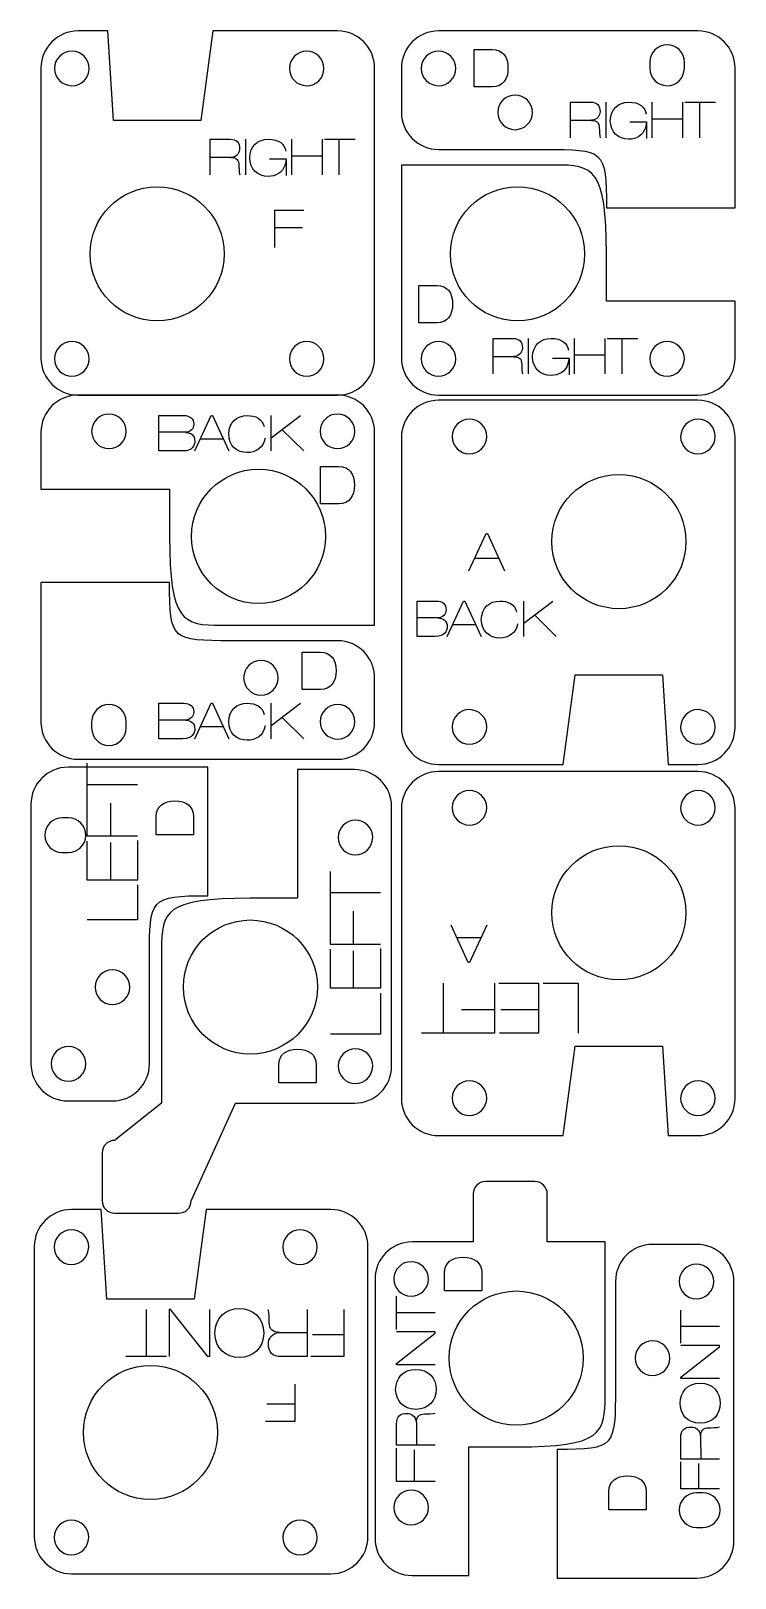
# Model space of a CAD drawing. Header units: millimetres. Extents: x 0 to 305, y -305 to 0.
# Drawn here: x 87.1 to 144.1, y -192.6 to -67.5 of the extents above; entities that cross this region are included whole.
import ezdxf

# ---------------------------------------------------------------- set-up
doc = ezdxf.new("R2010")
doc.units = ezdxf.units.MM
doc.layers.add('CUTS', color=1, linetype='Continuous', true_color=0xff0000)
doc.layers.add('TEXT', color=5, linetype='Continuous', true_color=0x0000ff)

msp = doc.modelspace()

# ---------------------------------------------------------------- linework, layer by layer
at = {"layer": 'CUTS', "color": 1, "lineweight": 25, "true_color": 0xff0000}
for points in [[(93.77, -74.71), (93.3, -67.46), (90.9, -67.46)], [(111.9, -67.46), (101.81, -67.46), (100.84, -74.71), (93.77, -74.71), (93.77, -74.71)], [(141.06, -67.46), (120.07, -67.46)], [(137.16, -69.98), (137.16, -70.49)], [(139.96, -70.5), (139.96, -69.99), (139.96, -69.99)], [(87.9, -70.46), (87.9, -93.93)], [(114.9, -93.93), (114.9, -70.46)], [(117.07, -70.46), (117.07, -74.05)], [(133.66, -81.77), (144.06, -81.77), (144.06, -70.46)], [(120.07, -77.05), (128.65, -77.05), (128.65, -77.05)], [(117.07, -78.31), (117.07, -93.93)], [(129.47, -78.31), (117.07, -78.31), (117.07, -78.31)], [(144.06, -93.93), (144.06, -89.32), (133.65, -89.32), (133.65, -85.5)], [(111.9, -96.93), (90.9, -96.93)], [(90.9, -96.93), (111.9, -96.93)], [(120.07, -96.93), (141.06, -96.93)], [(141.06, -97.35), (120.07, -97.35)], [(87.9, -99.93), (87.9, -104.53), (98.31, -104.53), (98.31, -108.36)], [(114.9, -115.55), (114.9, -99.93)], [(117.07, -100.35), (117.07, -123.82)], [(144.06, -123.82), (144.06, -100.35)], [(98.3, -112.08), (87.9, -112.08), (87.9, -123.39)], [(102.5, -115.55), (114.9, -115.55), (114.9, -115.55)], [(111.9, -116.8), (103.31, -116.8), (103.31, -116.8)], [(114.9, -123.39), (114.9, -119.8)], [(120.07, -126.82), (130.16, -126.82), (131.12, -119.57), (138.2, -119.57), (138.2, -119.57)], [(138.2, -119.57), (138.66, -126.82), (141.06, -126.82)], [(92, -123.36), (92, -123.86), (92, -123.86)], [(94.8, -123.87), (94.8, -123.36)], [(90.9, -126.39), (111.9, -126.39)], [(101.4, -137.44), (101.4, -127.04), (90.09, -127.04)], [(113.27, -127.23), (108.67, -127.23), (108.67, -137.64), (104.84, -137.64)], [(141.06, -127.39), (120.07, -127.39)], [(87.09, -130.04), (87.09, -151.04)], [(90.13, -131.14), (89.62, -131.14), (89.62, -131.14)], [(116.27, -151.22), (116.27, -130.23)], [(117.07, -130.38), (117.07, -153.85)], [(144.06, -153.85), (144.06, -130.38)], [(89.61, -133.94), (90.12, -133.94)], [(97.65, -141.82), (97.65, -154.23), (93.85, -157.23)], [(96.68, -151.04), (96.68, -142.45), (96.68, -142.45)], [(120.07, -156.85), (130.16, -156.85), (131.12, -149.6), (138.2, -149.6), (138.2, -149.6)], [(138.2, -149.6), (138.66, -156.85), (141.06, -156.85)], [(90.09, -154.04), (93.68, -154.04)], [(100.05, -162.12), (103.65, -154.22), (113.27, -154.22)], [(92.85, -158.24), (92.85, -162.12), (92.85, -162.12)], [(127.87, -160.57), (123.87, -160.57)], [(122.87, -161.57), (122.87, -165.45), (117.93, -165.45)], [(128.86, -165.45), (128.87, -165.45), (128.87, -161.57)], [(93.23, -170.08), (92.76, -162.83), (90.36, -162.83)], [(111.36, -162.83), (101.27, -162.83), (100.3, -170.08), (93.23, -170.08), (93.23, -170.08)], [(93.85, -163.12), (99.05, -163.12)], [(87.36, -165.83), (87.36, -189.3)], [(114.36, -189.3), (114.36, -165.83)], [(133.55, -177.85), (133.55, -165.45), (128.86, -165.45), (128.86, -165.45)], [(140.97, -165.65), (137.38, -165.65)], [(114.93, -168.45), (114.93, -189.44)], [(134.39, -168.65), (134.38, -177.24), (134.38, -177.24)], [(143.97, -189.65), (143.97, -168.65)], [(117.93, -192.44), (122.53, -192.44), (122.53, -182.03), (126.36, -182.03)], [(129.66, -182.25), (129.66, -192.65), (140.97, -192.65)], [(140.94, -188.55), (141.45, -188.55), (141.45, -188.55)], [(90.36, -192.3), (111.36, -192.3)]]:
    msp.add_lwpolyline(points, dxfattribs=at)
for points in [[(90.9, -67.46), (89.25, -67.46), (87.9, -68.81), (87.9, -70.46)], [(114.9, -70.46), (114.9, -68.81), (113.56, -67.46), (111.9, -67.46)], [(120.07, -67.46), (118.41, -67.46), (117.07, -68.81), (117.07, -70.46)], [(144.06, -70.46), (144.06, -68.81), (142.72, -67.46), (141.06, -67.46)], [(138.57, -68.59), (137.8, -68.58), (137.17, -69.21), (137.16, -69.98)], [(139.96, -69.99), (139.97, -69.22), (139.34, -68.59), (138.57, -68.59)], [(90.41, -69.1), (89.63, -69.09), (89.01, -69.72), (89, -70.49)], [(91.8, -70.5), (91.81, -69.73), (91.18, -69.1), (90.41, -69.1)], [(109.41, -69.1), (108.63, -69.09), (108, -69.72), (108, -70.49)], [(110.8, -70.5), (110.8, -69.73), (110.18, -69.1), (109.41, -69.1)], [(120.07, -69.1), (119.3, -69.09), (118.67, -69.72), (118.67, -70.49)], [(121.47, -70.5), (121.47, -69.73), (120.84, -69.1), (120.07, -69.1)], [(89, -70.49), (89, -71.26), (89.62, -71.89), (90.4, -71.89)], [(90.4, -71.89), (91.17, -71.9), (91.8, -71.27), (91.8, -70.5)], [(108, -70.49), (108, -71.26), (108.62, -71.89), (109.4, -71.89)], [(109.4, -71.89), (110.17, -71.9), (110.8, -71.27), (110.8, -70.5)], [(118.67, -70.49), (118.66, -71.26), (119.29, -71.89), (120.06, -71.89)], [(120.06, -71.89), (120.83, -71.9), (121.46, -71.27), (121.47, -70.5)], [(137.16, -70.49), (137.16, -71.26), (137.79, -71.89), (138.56, -71.89)], [(138.56, -71.89), (139.33, -71.9), (139.96, -71.27), (139.96, -70.5)], [(126.27, -72.65), (125.5, -72.65), (124.87, -73.27), (124.87, -74.05)], [(127.67, -74.06), (127.67, -73.28), (127.04, -72.66), (126.27, -72.65)], [(117.07, -74.05), (117.07, -75.71), (118.41, -77.05), (120.07, -77.05)], [(124.87, -74.05), (124.86, -74.82), (125.49, -75.45), (126.26, -75.45)], [(126.26, -75.45), (127.03, -75.45), (127.66, -74.83), (127.67, -74.06)], [(128.65, -77.05), (133.46, -77.05), (133.66, -77.05), (133.66, -81.77)], [(133.65, -85.5), (133.65, -78.59), (132.6, -78.31), (129.47, -78.31)], [(91.88, -85.5), (91.88, -82.5), (94.31, -80.07), (97.3, -80.07)], [(97.3, -80.07), (100.3, -80.07), (102.73, -82.5), (102.73, -85.5)], [(121.04, -85.5), (121.04, -82.5), (123.47, -80.07), (126.47, -80.07)], [(126.47, -80.07), (129.46, -80.07), (131.89, -82.5), (131.89, -85.5)], [(97.3, -90.92), (94.31, -90.92), (91.88, -88.49), (91.88, -85.5)], [(102.73, -85.5), (102.73, -88.49), (100.3, -90.92), (97.3, -90.92)], [(126.47, -90.92), (123.47, -90.92), (121.04, -88.49), (121.04, -85.5)], [(131.89, -85.5), (131.89, -88.49), (129.46, -90.92), (126.47, -90.92)], [(90.41, -92.6), (89.63, -92.59), (89, -93.22), (89, -93.99)], [(91.8, -94), (91.81, -93.23), (91.18, -92.6), (90.41, -92.6)], [(109.4, -92.6), (108.63, -92.59), (108, -93.22), (108, -93.99)], [(110.8, -94), (110.8, -93.23), (110.18, -92.6), (109.4, -92.6)], [(120.07, -92.6), (119.3, -92.59), (118.67, -93.22), (118.67, -93.99)], [(121.47, -94), (121.47, -93.23), (120.84, -92.6), (120.07, -92.6)], [(138.57, -92.6), (137.79, -92.59), (137.17, -93.22), (137.16, -93.99)], [(139.96, -94), (139.97, -93.23), (139.34, -92.6), (138.57, -92.6)], [(87.9, -93.93), (87.9, -95.58), (89.25, -96.93), (90.9, -96.93)], [(89, -93.99), (89, -94.77), (89.62, -95.39), (90.4, -95.4)], [(90.4, -95.4), (91.17, -95.4), (91.8, -94.77), (91.8, -94)], [(108, -93.99), (108, -94.77), (108.62, -95.39), (109.4, -95.4)], [(109.4, -95.4), (110.17, -95.4), (110.8, -94.77), (110.8, -94)], [(111.9, -96.93), (113.56, -96.93), (114.9, -95.58), (114.9, -93.93)], [(117.07, -93.93), (117.07, -95.58), (118.41, -96.93), (120.07, -96.93)], [(118.67, -93.99), (118.66, -94.77), (119.29, -95.39), (120.06, -95.4)], [(120.06, -95.4), (120.83, -95.4), (121.46, -94.77), (121.47, -94)], [(137.16, -93.99), (137.16, -94.77), (137.79, -95.39), (138.56, -95.4)], [(138.56, -95.4), (139.33, -95.4), (139.96, -94.77), (139.96, -94)], [(141.06, -96.93), (142.72, -96.93), (144.06, -95.58), (144.06, -93.93)], [(90.9, -96.93), (89.25, -96.93), (87.9, -98.27), (87.9, -99.93)], [(114.9, -99.93), (114.9, -98.27), (113.56, -96.93), (111.9, -96.93)], [(120.07, -97.35), (118.41, -97.35), (117.07, -98.69), (117.07, -100.35)], [(144.06, -100.35), (144.06, -98.69), (142.72, -97.35), (141.06, -97.35)], [(93.41, -98.46), (92.64, -98.45), (92.01, -99.08), (92, -99.85)], [(94.8, -99.86), (94.81, -99.09), (94.18, -98.46), (93.41, -98.46)], [(111.9, -98.46), (111.13, -98.45), (110.5, -99.08), (110.5, -99.85)], [(113.3, -99.86), (113.3, -99.09), (112.68, -98.46), (111.9, -98.46)], [(122.57, -98.88), (121.8, -98.88), (121.17, -99.5), (121.17, -100.28)], [(123.97, -100.29), (123.97, -99.51), (123.34, -98.88), (122.57, -98.88)], [(141.07, -98.88), (140.3, -98.88), (139.67, -99.5), (139.66, -100.28)], [(142.46, -100.29), (142.47, -99.51), (141.84, -98.88), (141.07, -98.88)], [(92, -99.85), (92, -100.63), (92.63, -101.26), (93.4, -101.26)], [(93.4, -101.26), (94.17, -101.26), (94.8, -100.64), (94.8, -99.86)], [(110.5, -99.85), (110.5, -100.63), (111.12, -101.26), (111.9, -101.26)], [(111.9, -101.26), (112.67, -101.26), (113.3, -100.64), (113.3, -99.86)], [(121.17, -100.28), (121.16, -101.05), (121.79, -101.68), (122.56, -101.68)], [(122.56, -101.68), (123.34, -101.68), (123.96, -101.06), (123.97, -100.29)], [(139.66, -100.28), (139.66, -101.05), (140.29, -101.68), (141.06, -101.68)], [(141.06, -101.68), (141.83, -101.68), (142.46, -101.06), (142.46, -100.29)], [(100.08, -108.36), (100.08, -105.36), (102.51, -102.93), (105.5, -102.93)], [(105.5, -102.93), (108.5, -102.93), (110.93, -105.36), (110.93, -108.36)], [(129.24, -108.78), (129.24, -105.78), (131.67, -103.36), (134.66, -103.36)], [(134.66, -103.36), (137.66, -103.36), (140.09, -105.78), (140.09, -108.78)], [(98.31, -108.36), (98.31, -115.27), (99.37, -115.55), (102.5, -115.55)], [(105.5, -113.78), (102.51, -113.78), (100.08, -111.35), (100.08, -108.36)], [(110.93, -108.36), (110.93, -111.35), (108.5, -113.78), (105.5, -113.78)], [(134.66, -114.21), (131.67, -114.21), (129.24, -111.78), (129.24, -108.78)], [(140.09, -108.78), (140.09, -111.78), (137.66, -114.21), (134.66, -114.21)], [(103.31, -116.8), (98.51, -116.8), (98.3, -116.8), (98.3, -112.08)], [(114.9, -119.8), (114.9, -118.15), (113.56, -116.8), (111.9, -116.8)], [(105.71, -118.4), (104.93, -118.4), (104.3, -119.02), (104.3, -119.8)], [(107.1, -119.81), (107.1, -119.03), (106.48, -118.41), (105.71, -118.4)], [(104.3, -119.8), (104.3, -120.57), (104.92, -121.2), (105.7, -121.2)], [(105.7, -121.2), (106.47, -121.21), (107.1, -120.58), (107.1, -119.81)], [(93.41, -121.96), (92.63, -121.96), (92.01, -122.58), (92, -123.36)], [(94.8, -123.36), (94.81, -122.59), (94.18, -121.96), (93.41, -121.96)], [(111.91, -121.96), (111.13, -121.96), (110.5, -122.58), (110.5, -123.35)], [(113.3, -123.36), (113.3, -122.59), (112.68, -121.96), (111.91, -121.96)], [(122.57, -122.38), (121.8, -122.38), (121.17, -123), (121.17, -123.78)], [(123.97, -123.79), (123.97, -123.01), (123.34, -122.38), (122.57, -122.38)], [(141.07, -122.38), (140.3, -122.38), (139.67, -123), (139.66, -123.78)], [(142.46, -123.79), (142.47, -123.01), (141.84, -122.38), (141.07, -122.38)], [(87.9, -123.39), (87.9, -125.05), (89.25, -126.39), (90.9, -126.39)], [(92, -123.86), (92, -124.64), (92.63, -125.27), (93.4, -125.27)], [(93.4, -125.27), (94.17, -125.27), (94.8, -124.65), (94.8, -123.87)], [(110.5, -123.35), (110.5, -124.13), (111.12, -124.75), (111.9, -124.76)], [(111.9, -124.76), (112.67, -124.76), (113.3, -124.14), (113.3, -123.36)], [(111.9, -126.39), (113.56, -126.39), (114.9, -125.05), (114.9, -123.39)], [(117.07, -123.82), (117.07, -125.47), (118.41, -126.82), (120.07, -126.82)], [(121.17, -123.78), (121.16, -124.55), (121.79, -125.18), (122.56, -125.18)], [(122.56, -125.18), (123.34, -125.18), (123.96, -124.56), (123.97, -123.79)], [(139.66, -123.78), (139.66, -124.55), (140.29, -125.18), (141.06, -125.18)], [(141.06, -125.18), (141.83, -125.18), (142.46, -124.56), (142.46, -123.79)], [(141.06, -126.82), (142.72, -126.82), (144.06, -125.47), (144.06, -123.82)], [(90.09, -127.04), (88.43, -127.04), (87.09, -128.38), (87.09, -130.04)], [(116.27, -130.23), (116.27, -128.57), (114.93, -127.23), (113.27, -127.23)], [(120.07, -127.39), (118.41, -127.39), (117.07, -128.73), (117.07, -130.38)], [(144.06, -130.38), (144.06, -128.73), (142.72, -127.39), (141.06, -127.39)], [(122.57, -128.92), (121.8, -128.91), (121.17, -129.54), (121.17, -130.31)], [(123.97, -130.32), (123.97, -129.55), (123.34, -128.92), (122.57, -128.92)], [(141.07, -128.92), (140.3, -128.91), (139.67, -129.54), (139.66, -130.31)], [(142.46, -130.32), (142.47, -129.55), (141.84, -128.92), (141.07, -128.92)], [(89.62, -131.14), (88.84, -131.14), (88.21, -131.76), (88.21, -132.54)], [(91.52, -132.55), (91.52, -131.77), (90.9, -131.14), (90.13, -131.14)], [(113.35, -131.33), (112.57, -131.32), (111.94, -131.95), (111.94, -132.72)], [(114.74, -132.73), (114.75, -131.96), (114.12, -131.33), (113.35, -131.33)], [(121.17, -130.31), (121.16, -131.09), (121.79, -131.71), (122.56, -131.72)], [(122.56, -131.72), (123.34, -131.72), (123.96, -131.09), (123.97, -130.32)], [(139.66, -130.31), (139.66, -131.09), (140.29, -131.71), (141.06, -131.72)], [(141.06, -131.72), (141.83, -131.72), (142.46, -131.09), (142.46, -130.32)], [(88.21, -132.54), (88.21, -133.31), (88.83, -133.94), (89.61, -133.94)], [(90.12, -133.94), (90.89, -133.94), (91.52, -133.32), (91.52, -132.55)], [(111.94, -132.72), (111.94, -133.49), (112.56, -134.12), (113.34, -134.13)], [(113.34, -134.13), (114.11, -134.13), (114.74, -133.5), (114.74, -132.73)], [(129.24, -138.82), (129.24, -135.82), (131.67, -133.39), (134.66, -133.39)], [(134.66, -133.39), (137.66, -133.39), (140.09, -135.82), (140.09, -138.82)], [(96.68, -142.45), (96.68, -137.65), (96.68, -137.44), (101.4, -137.44)], [(104.84, -137.64), (97.93, -137.64), (97.65, -138.69), (97.65, -141.82)], [(134.66, -144.24), (131.67, -144.24), (129.24, -141.81), (129.24, -138.82)], [(140.09, -138.82), (140.09, -141.81), (137.66, -144.24), (134.66, -144.24)], [(99.42, -144.82), (99.42, -141.83), (101.85, -139.4), (104.84, -139.4)], [(104.84, -139.4), (107.84, -139.4), (110.27, -141.83), (110.27, -144.82)], [(93.68, -143.44), (92.91, -143.44), (92.28, -144.06), (92.28, -144.83)], [(95.08, -144.84), (95.08, -144.07), (94.46, -143.44), (93.68, -143.44)], [(92.28, -144.83), (92.28, -145.61), (92.9, -146.24), (93.67, -146.24)], [(93.67, -146.24), (94.45, -146.24), (95.08, -145.62), (95.08, -144.84)], [(104.84, -150.25), (101.85, -150.25), (99.42, -147.82), (99.42, -144.82)], [(110.27, -144.82), (110.27, -147.82), (107.84, -150.25), (104.84, -150.25)], [(90.13, -149.64), (89.36, -149.64), (88.73, -150.26), (88.72, -151.03)], [(91.52, -151.04), (91.53, -150.27), (90.9, -149.64), (90.13, -149.64)], [(113.35, -149.82), (112.57, -149.82), (111.94, -150.45), (111.94, -151.22)], [(114.74, -151.23), (114.75, -150.46), (114.12, -149.83), (113.35, -149.82)], [(87.09, -151.04), (87.09, -152.7), (88.43, -154.04), (90.09, -154.04)], [(88.72, -151.03), (88.72, -151.81), (89.34, -152.44), (90.12, -152.44)], [(90.12, -152.44), (90.89, -152.44), (91.52, -151.82), (91.52, -151.04)], [(93.68, -154.04), (95.33, -154.04), (96.68, -152.7), (96.68, -151.04)], [(111.94, -151.22), (111.94, -151.99), (112.56, -152.62), (113.34, -152.62)], [(113.27, -154.22), (114.93, -154.22), (116.27, -152.88), (116.27, -151.22)], [(113.34, -152.62), (114.11, -152.63), (114.74, -152), (114.74, -151.23)], [(122.57, -152.42), (121.8, -152.41), (121.17, -153.04), (121.17, -153.81)], [(123.97, -153.82), (123.97, -153.05), (123.34, -152.42), (122.57, -152.42)], [(141.07, -152.42), (140.3, -152.41), (139.67, -153.04), (139.66, -153.81)], [(142.46, -153.82), (142.47, -153.05), (141.84, -152.42), (141.07, -152.42)], [(117.07, -153.85), (117.07, -155.51), (118.41, -156.85), (120.07, -156.85)], [(121.17, -153.81), (121.16, -154.58), (121.79, -155.21), (122.56, -155.22)], [(122.56, -155.22), (123.34, -155.22), (123.96, -154.59), (123.97, -153.82)], [(139.66, -153.81), (139.66, -154.58), (140.29, -155.21), (141.06, -155.22)], [(141.06, -155.22), (141.83, -155.22), (142.46, -154.59), (142.46, -153.82)], [(141.06, -156.85), (142.72, -156.85), (144.06, -155.51), (144.06, -153.85)], [(93.85, -157.23), (93.3, -157.23), (92.85, -157.69), (92.85, -158.24)], [(123.87, -160.57), (123.31, -160.57), (122.87, -161.02), (122.87, -161.57)], [(128.87, -161.57), (128.87, -161.02), (128.42, -160.57), (127.87, -160.57)], [(92.85, -162.12), (92.85, -162.68), (93.3, -163.12), (93.85, -163.12)], [(99.05, -163.12), (99.61, -163.12), (100.05, -162.68), (100.05, -162.12)], [(90.36, -162.83), (88.71, -162.83), (87.36, -164.18), (87.36, -165.83)], [(114.36, -165.83), (114.36, -164.18), (113.02, -162.83), (111.36, -162.83)], [(90.37, -164.47), (89.59, -164.47), (88.96, -165.09), (88.96, -165.86)], [(91.76, -165.87), (91.77, -165.1), (91.14, -164.47), (90.37, -164.47)], [(108.86, -164.47), (108.09, -164.47), (107.46, -165.09), (107.46, -165.86)], [(110.26, -165.87), (110.26, -165.1), (109.64, -164.47), (108.86, -164.47)], [(88.96, -165.86), (88.96, -166.64), (89.58, -167.27), (90.36, -167.27)], [(90.36, -167.27), (91.13, -167.27), (91.76, -166.65), (91.76, -165.87)], [(107.46, -165.86), (107.46, -166.64), (108.08, -167.27), (108.85, -167.27)], [(108.85, -167.27), (109.63, -167.27), (110.26, -166.65), (110.26, -165.87)], [(117.93, -165.45), (116.27, -165.45), (114.93, -166.79), (114.93, -168.45)], [(137.38, -165.65), (135.73, -165.65), (134.39, -166.99), (134.39, -168.65)], [(143.97, -168.65), (143.97, -166.99), (142.63, -165.65), (140.97, -165.65)], [(117.86, -167.05), (117.09, -167.04), (116.46, -167.67), (116.46, -168.44)], [(119.26, -168.45), (119.26, -167.68), (118.64, -167.05), (117.86, -167.05)], [(140.94, -167.25), (140.17, -167.25), (139.54, -167.87), (139.54, -168.65)], [(142.34, -168.66), (142.34, -167.88), (141.72, -167.25), (140.94, -167.25)], [(116.46, -168.44), (116.45, -169.21), (117.08, -169.84), (117.85, -169.84)], [(117.85, -169.84), (118.63, -169.85), (119.26, -169.22), (119.26, -168.45)], [(139.54, -168.65), (139.54, -169.42), (140.16, -170.05), (140.93, -170.05)], [(140.93, -170.05), (141.71, -170.05), (142.34, -169.43), (142.34, -168.66)], [(120.93, -174.85), (120.93, -171.85), (123.36, -169.42), (126.36, -169.42)], [(126.36, -169.42), (129.35, -169.42), (131.78, -171.85), (131.78, -174.85)], [(137.39, -173.45), (136.61, -173.45), (135.99, -174.07), (135.98, -174.85)], [(138.78, -174.86), (138.79, -174.08), (138.16, -173.45), (137.39, -173.45)], [(126.36, -180.27), (123.36, -180.27), (120.93, -177.84), (120.93, -174.85)], [(131.78, -174.85), (131.78, -177.84), (129.35, -180.27), (126.36, -180.27)], [(135.98, -174.85), (135.98, -175.62), (136.61, -176.25), (137.38, -176.25)], [(137.38, -176.25), (138.15, -176.25), (138.78, -175.63), (138.78, -174.86)], [(91.34, -180.87), (91.34, -177.87), (93.77, -175.44), (96.76, -175.44)], [(96.76, -175.44), (99.76, -175.44), (102.19, -177.87), (102.19, -180.87)], [(134.38, -177.24), (134.38, -182.04), (134.38, -182.25), (129.66, -182.25)], [(126.36, -182.03), (133.27, -182.03), (133.55, -180.98), (133.55, -177.85)], [(96.76, -186.29), (93.77, -186.29), (91.34, -183.86), (91.34, -180.87)], [(102.19, -180.87), (102.19, -183.86), (99.76, -186.29), (96.76, -186.29)], [(117.86, -185.54), (117.09, -185.54), (116.46, -186.17), (116.46, -186.94)], [(119.26, -186.95), (119.26, -186.17), (118.64, -185.55), (117.86, -185.54)], [(140.95, -185.75), (140.17, -185.75), (139.54, -186.37), (139.54, -187.14)], [(142.85, -187.15), (142.85, -186.38), (142.23, -185.75), (141.46, -185.75)], [(116.46, -186.94), (116.45, -187.71), (117.08, -188.34), (117.85, -188.34)], [(117.85, -188.34), (118.63, -188.35), (119.26, -187.72), (119.26, -186.95)], [(139.54, -187.14), (139.54, -187.92), (140.16, -188.55), (140.94, -188.55)], [(141.45, -188.55), (142.22, -188.55), (142.85, -187.93), (142.85, -187.15)], [(90.37, -187.97), (89.59, -187.97), (88.96, -188.59), (88.96, -189.36)], [(91.76, -189.37), (91.77, -188.6), (91.14, -187.97), (90.37, -187.97)], [(108.86, -187.97), (108.09, -187.97), (107.46, -188.59), (107.46, -189.36)], [(110.26, -189.37), (110.26, -188.6), (109.64, -187.97), (108.86, -187.97)], [(87.36, -189.3), (87.36, -190.96), (88.71, -192.3), (90.36, -192.3)], [(88.96, -189.36), (88.96, -190.14), (89.58, -190.77), (90.36, -190.77)], [(90.36, -190.77), (91.13, -190.77), (91.76, -190.15), (91.76, -189.37)], [(107.46, -189.36), (107.46, -190.14), (108.08, -190.77), (108.86, -190.77)], [(108.86, -190.77), (109.63, -190.77), (110.26, -190.15), (110.26, -189.37)], [(111.36, -192.3), (113.02, -192.3), (114.36, -190.96), (114.36, -189.3)], [(114.93, -189.44), (114.93, -191.1), (116.27, -192.44), (117.93, -192.44)], [(140.97, -192.65), (142.63, -192.65), (143.97, -191.31), (143.97, -189.65)]]:
    msp.add_open_spline(points, degree=3, dxfattribs=at)
at = {"layer": 'TEXT', "color": 5, "lineweight": 25, "true_color": 0x0000ff}
for points in [[(122.95, -68.96), (124.42, -68.96)], [(124.42, -71.98), (122.95, -71.98), (122.95, -68.96), (122.95, -68.96)], [(130.76, -76.1), (130.76, -73.22), (132.34, -73.22)], [(133.62, -73.22), (133.62, -76.1)], [(137.35, -76.1), (137.35, -73.22)], [(139.81, -73.22), (139.81, -76.1)], [(140.01, -73.22), (142.48, -73.22)], [(141.2, -76.1), (141.2, -73.25)], [(132.45, -74.69), (132.45, -74.7), (130.76, -74.71)], [(135.56, -74.81), (136.91, -74.81), (136.91, -76.16)], [(137.35, -74.56), (139.81, -74.56)], [(101.6, -79.1), (101.6, -76.22), (103.18, -76.22)], [(104.45, -76.22), (104.45, -79.1)], [(108.19, -79.1), (108.19, -76.22)], [(110.65, -76.22), (110.65, -79.1)], [(110.84, -76.22), (113.32, -76.22)], [(112.04, -79.1), (112.04, -76.25)], [(108.19, -77.56), (110.65, -77.56)], [(103.29, -77.69), (103.28, -77.7), (101.6, -77.71)], [(106.39, -77.81), (107.75, -77.81), (107.75, -79.16)], [(106.81, -84.98), (106.81, -81.96), (109.16, -81.96)], [(106.81, -83.36), (109.07, -83.36)], [(118.47, -88.05), (119.94, -88.05)], [(119.94, -91.07), (118.47, -91.07), (118.47, -88.05), (118.47, -88.05)], [(124.48, -95.22), (124.48, -92.34), (126.06, -92.34)], [(127.33, -92.34), (127.33, -95.22)], [(131.07, -95.22), (131.07, -92.34)], [(133.53, -92.34), (133.53, -95.22)], [(133.72, -92.34), (136.2, -92.34)], [(134.92, -95.22), (134.92, -92.37)], [(126.17, -93.81), (126.17, -93.82), (124.48, -93.83)], [(131.07, -93.68), (133.53, -93.68)], [(129.28, -93.93), (130.63, -93.93), (130.63, -95.28)], [(97.43, -98.58), (99.48, -98.58)], [(99.38, -101.45), (97.43, -101.45), (97.43, -98.58), (97.43, -98.58)], [(100.35, -101.45), (101.67, -98.58), (101.77, -98.58), (103.09, -101.45)], [(106.53, -100.38), (108.89, -98.58)], [(106.53, -101.45), (106.53, -98.58)], [(99.62, -99.94), (97.43, -99.94)], [(99.62, -99.94), (99.62, -99.95)], [(107.4, -99.71), (109.16, -101.45)], [(102.65, -100.5), (100.77, -100.5)], [(110.53, -102.7), (112.01, -102.7)], [(112.01, -105.72), (110.53, -105.72), (110.53, -102.7), (110.53, -102.7)], [(122.52, -111.14), (123.91, -108.12), (124.02, -108.12), (125.41, -111.14)], [(124.95, -110.15), (122.97, -110.15)], [(118.35, -113.59), (119.91, -113.59)], [(119.81, -116.46), (118.35, -116.46), (118.35, -113.59), (118.35, -113.59)], [(120.77, -116.46), (122.09, -113.59), (122.2, -113.59), (123.52, -116.46)], [(126.96, -115.39), (129.32, -113.59)], [(126.96, -116.46), (126.96, -113.59)], [(120.05, -114.95), (118.35, -114.95)], [(120.05, -114.95), (120.05, -114.96)], [(127.83, -114.72), (129.58, -116.46)], [(123.08, -115.51), (121.2, -115.51)], [(109.04, -117.73), (110.52, -117.73)], [(110.52, -120.75), (109.04, -120.75), (109.04, -117.73), (109.04, -117.73)], [(97.43, -121.86), (99.48, -121.86)], [(99.38, -124.73), (97.43, -124.73), (97.43, -121.86), (97.43, -121.86)], [(100.35, -124.73), (101.67, -121.86), (101.77, -121.86), (103.09, -124.73)], [(106.53, -123.66), (108.89, -121.86)], [(106.53, -124.73), (106.53, -121.86)], [(99.62, -123.22), (97.43, -123.22)], [(99.62, -123.22), (99.62, -123.23)], [(102.65, -123.78), (100.77, -123.78)], [(107.4, -122.99), (109.16, -124.73)], [(91.65, -130.22), (91.65, -126.72)], [(95.71, -128.46), (91.65, -128.46)], [(95.71, -132.62), (91.65, -132.62), (91.65, -129.77)], [(93.54, -132.62), (93.54, -129.94)], [(97.23, -132.51), (97.23, -131.03)], [(100.25, -131.03), (100.25, -132.51), (97.23, -132.51), (97.23, -132.51)], [(95.71, -132.97), (95.71, -136.17), (91.65, -136.17), (91.65, -133.01)], [(93.54, -136.17), (93.54, -133.14)], [(111.32, -138.97), (111.32, -135.47)], [(95.71, -136.56), (95.71, -139.4), (91.65, -139.4)], [(115.37, -137.21), (111.32, -137.21)], [(115.37, -141.37), (111.32, -141.37), (111.32, -138.52)], [(113.2, -141.37), (113.2, -138.69)], [(123.97, -139.82), (122.58, -142.84), (122.47, -142.84), (121.08, -139.82)], [(121.54, -140.82), (123.52, -140.82)], [(115.37, -141.72), (115.37, -144.91), (111.32, -144.91), (111.32, -141.76)], [(113.2, -144.91), (113.2, -141.89)], [(120.44, -144.51), (120.44, -148.57)], [(124.6, -144.51), (124.6, -148.57), (121.76, -148.57)], [(124.96, -144.51), (128.15, -144.51), (128.15, -148.57), (124.99, -148.57)], [(128.54, -144.51), (131.38, -144.51), (131.38, -148.57)], [(115.37, -145.31), (115.37, -148.65), (111.32, -148.65)], [(124.6, -146.68), (121.92, -146.68)], [(128.15, -146.68), (125.12, -146.68)], [(122.2, -148.57), (118.7, -148.57)], [(107.15, -152.59), (107.15, -151.12)], [(110.17, -151.12), (110.17, -152.59), (107.15, -152.59), (107.15, -152.59)], [(120.55, -169.42), (120.55, -167.95)], [(123.57, -167.95), (123.57, -169.42), (120.55, -169.42), (120.55, -169.42)], [(116.67, -172.54), (116.67, -169.84)], [(96.4, -170.92), (96.4, -174.73)], [(101.53, -170.92), (101.53, -174.73), (101.39, -174.73), (98.39, -170.92), (98.26, -170.92), (98.26, -174.73)], [(109.45, -170.92), (109.45, -174.73), (107.35, -174.73)], [(112.4, -170.92), (112.4, -174.73), (109.73, -174.73)], [(119.8, -171.18), (116.67, -171.18)], [(139.67, -173.65), (139.67, -170.96)], [(119.8, -175.4), (116.67, -175.4), (116.67, -175.28), (119.8, -172.82), (119.8, -172.72), (116.67, -172.72)], [(142.8, -172.3), (139.67, -172.3)], [(107.21, -172.78), (107.21, -172.77), (109.45, -172.77)], [(112.4, -172.96), (109.88, -172.96)], [(142.8, -176.51), (139.67, -176.51), (139.67, -176.4), (142.8, -173.93), (142.8, -173.83), (139.67, -173.83)], [(98.05, -174.73), (94.76, -174.73)], [(108.43, -176.97), (108.43, -179.99), (106.08, -179.99)], [(108.43, -178.59), (106.18, -178.59)], [(119.8, -181.9), (116.67, -181.9), (116.67, -180.18)], [(118.27, -180.06), (118.28, -180.07)], [(118.28, -180.07), (118.28, -181.9)], [(142.8, -183.02), (139.67, -183.02), (139.67, -181.3)], [(141.27, -181.18), (141.28, -181.18), (141.29, -183.02)], [(119.8, -184.83), (116.67, -184.83), (116.67, -182.13)], [(118.12, -184.83), (118.12, -182.26)], [(142.8, -185.44), (139.67, -185.44), (139.67, -183.25)], [(141.13, -185.44), (141.13, -183.37)], [(133.85, -187.12), (133.85, -185.64)], [(136.87, -185.64), (136.87, -187.12), (133.85, -187.12), (133.85, -187.12)], [(141.46, -185.75), (140.95, -185.75)]]:
    msp.add_lwpolyline(points, dxfattribs=at)
for points in [[(124.42, -68.96), (125.26, -68.96), (125.69, -69.57), (125.69, -70.47)], [(125.69, -70.47), (125.69, -71.37), (125.26, -71.98), (124.42, -71.98)], [(132.34, -73.22), (132.92, -73.22), (133.14, -73.5), (133.14, -74.01)], [(133.97, -74.73), (133.97, -73.78), (134.63, -73.22), (135.45, -73.22)], [(135.45, -73.22), (136.35, -73.22), (136.76, -73.62), (136.87, -74.18)], [(133.14, -74.01), (133.14, -74.28), (132.95, -74.67), (132.45, -74.69)], [(132.45, -74.7), (132.89, -74.7), (133.08, -74.91), (133.08, -75.3)], [(135.45, -76.22), (134.63, -76.22), (133.97, -75.67), (133.97, -74.73)], [(136.91, -74.81), (136.87, -75.15), (136.81, -75.29), (136.81, -75.29)], [(103.18, -76.22), (103.75, -76.22), (103.97, -76.5), (103.97, -77.01)], [(104.8, -77.73), (104.8, -76.78), (105.47, -76.22), (106.29, -76.22)], [(106.29, -76.22), (107.19, -76.22), (107.6, -76.62), (107.7, -77.18)], [(133.08, -75.3), (133.08, -75.41), (133.09, -75.98), (133.15, -76.1)], [(136.81, -75.29), (136.61, -75.95), (136.05, -76.22), (135.45, -76.22)], [(103.97, -77.01), (103.97, -77.28), (103.79, -77.66), (103.29, -77.69)], [(103.28, -77.7), (103.73, -77.7), (103.92, -77.91), (103.92, -78.3)], [(103.92, -78.3), (103.92, -78.41), (103.93, -78.98), (103.98, -79.1)], [(106.29, -79.23), (105.47, -79.23), (104.8, -78.67), (104.8, -77.73)], [(107.65, -78.29), (107.45, -78.95), (106.89, -79.23), (106.29, -79.23)], [(107.75, -77.81), (107.7, -78.15), (107.65, -78.29), (107.65, -78.29)], [(119.94, -88.05), (120.78, -88.05), (121.21, -88.66), (121.21, -89.56)], [(121.21, -89.56), (121.21, -90.46), (120.78, -91.07), (119.94, -91.07)], [(126.06, -92.34), (126.64, -92.34), (126.85, -92.62), (126.85, -93.13)], [(127.68, -93.84), (127.68, -92.89), (128.35, -92.34), (129.17, -92.34)], [(129.17, -92.34), (130.07, -92.34), (130.48, -92.74), (130.59, -93.3)], [(126.85, -93.13), (126.85, -93.4), (126.67, -93.78), (126.17, -93.81)], [(126.17, -93.82), (126.61, -93.82), (126.8, -94.03), (126.8, -94.42)], [(129.17, -95.34), (128.35, -95.34), (127.68, -94.79), (127.68, -93.84)], [(126.8, -94.42), (126.8, -94.53), (126.81, -95.1), (126.87, -95.22)], [(130.53, -94.41), (130.33, -95.07), (129.77, -95.34), (129.17, -95.34)], [(130.63, -93.93), (130.59, -94.27), (130.53, -94.41), (130.53, -94.41)], [(99.48, -98.58), (99.94, -98.58), (100.26, -98.82), (100.26, -99.29)], [(103.1, -100.08), (103.1, -99.13), (103.77, -98.58), (104.59, -98.58)], [(104.59, -98.58), (105.27, -98.58), (105.81, -98.85), (105.96, -99.48)], [(100.26, -99.29), (100.26, -99.63), (99.96, -99.95), (99.62, -99.94)], [(99.62, -99.95), (100, -99.96), (100.35, -100.16), (100.35, -100.67)], [(104.59, -101.58), (103.77, -101.58), (103.1, -101.03), (103.1, -100.08)], [(100.35, -100.67), (100.35, -101), (100.13, -101.45), (99.38, -101.45)], [(106.03, -100.42), (105.95, -101.19), (105.25, -101.58), (104.59, -101.58)], [(112.01, -102.7), (112.84, -102.7), (113.27, -103.31), (113.27, -104.21)], [(113.27, -104.21), (113.27, -105.11), (112.84, -105.72), (112.01, -105.72)], [(119.91, -113.59), (120.37, -113.59), (120.68, -113.83), (120.68, -114.3)], [(123.53, -115.09), (123.53, -114.14), (124.2, -113.59), (125.02, -113.59)], [(125.02, -113.59), (125.7, -113.59), (126.24, -113.86), (126.39, -114.49)], [(120.68, -114.3), (120.68, -114.64), (120.39, -114.96), (120.05, -114.95)], [(120.05, -114.96), (120.42, -114.97), (120.77, -115.17), (120.77, -115.68)], [(125.02, -116.59), (124.2, -116.59), (123.53, -116.04), (123.53, -115.09)], [(120.77, -115.68), (120.77, -116.01), (120.56, -116.46), (119.81, -116.46)], [(126.46, -115.43), (126.37, -116.2), (125.68, -116.59), (125.02, -116.59)], [(110.52, -117.73), (111.35, -117.73), (111.78, -118.33), (111.78, -119.24)], [(111.78, -119.24), (111.78, -120.14), (111.35, -120.75), (110.52, -120.75)], [(99.48, -121.86), (99.94, -121.86), (100.26, -122.1), (100.26, -122.57)], [(100.26, -122.57), (100.26, -122.91), (99.96, -123.23), (99.62, -123.22)], [(103.1, -123.36), (103.1, -122.41), (103.77, -121.86), (104.59, -121.86)], [(104.59, -121.86), (105.27, -121.86), (105.81, -122.13), (105.96, -122.76)], [(99.62, -123.23), (100, -123.24), (100.35, -123.45), (100.35, -123.95)], [(104.59, -124.86), (103.77, -124.86), (103.1, -124.31), (103.1, -123.36)], [(106.03, -123.7), (105.95, -124.47), (105.25, -124.86), (104.59, -124.86)], [(100.35, -123.95), (100.35, -124.28), (100.13, -124.73), (99.38, -124.73)], [(97.23, -131.03), (97.23, -130.2), (97.84, -129.77), (98.74, -129.77)], [(98.74, -129.77), (99.64, -129.77), (100.25, -130.2), (100.25, -131.03)], [(107.15, -151.12), (107.15, -150.28), (107.75, -149.85), (108.66, -149.85)], [(108.66, -149.85), (109.56, -149.85), (110.17, -150.28), (110.17, -151.12)], [(120.55, -167.95), (120.55, -167.11), (121.16, -166.69), (122.06, -166.69)], [(122.06, -166.69), (122.97, -166.69), (123.57, -167.11), (123.57, -167.95)], [(101.98, -172.83), (101.98, -171.57), (102.86, -170.84), (103.95, -170.84)], [(103.95, -170.84), (105.04, -170.84), (105.92, -171.57), (105.92, -172.83)], [(106.37, -171.97), (106.37, -171.83), (106.36, -171.08), (106.29, -170.92)], [(107.21, -172.77), (106.63, -172.77), (106.37, -172.5), (106.37, -171.97)], [(103.95, -174.81), (102.86, -174.81), (101.98, -174.08), (101.98, -172.83)], [(105.92, -172.83), (105.92, -174.08), (105.04, -174.81), (103.95, -174.81)], [(106.3, -173.69), (106.3, -173.33), (106.55, -172.82), (107.21, -172.78)], [(107.35, -174.73), (106.59, -174.73), (106.3, -174.37), (106.3, -173.69)], [(116.6, -177.38), (116.6, -176.49), (117.2, -175.76), (118.23, -175.76)], [(118.23, -175.76), (119.27, -175.76), (119.87, -176.49), (119.87, -177.38)], [(118.23, -179), (117.2, -179), (116.6, -178.28), (116.6, -177.38)], [(119.87, -177.38), (119.87, -178.28), (119.27, -179), (118.23, -179)], [(139.61, -178.5), (139.61, -177.61), (140.2, -176.88), (141.24, -176.88)], [(141.24, -176.88), (142.27, -176.88), (142.87, -177.61), (142.87, -178.5)], [(141.24, -180.12), (140.2, -180.12), (139.61, -179.39), (139.61, -178.5)], [(142.87, -178.5), (142.87, -179.39), (142.27, -180.12), (141.24, -180.12)], [(116.67, -180.18), (116.67, -179.55), (116.97, -179.32), (117.53, -179.32)], [(117.53, -179.32), (117.82, -179.32), (118.24, -179.52), (118.27, -180.06)], [(118.28, -180.07), (118.28, -179.58), (118.51, -179.37), (118.93, -179.37)], [(118.93, -179.37), (119.05, -179.37), (119.67, -179.37), (119.8, -179.3)], [(139.67, -181.3), (139.67, -180.67), (139.97, -180.43), (140.53, -180.43)], [(140.53, -180.43), (140.83, -180.43), (141.24, -180.63), (141.27, -181.18)], [(141.28, -181.18), (141.29, -180.7), (141.51, -180.49), (141.94, -180.49)], [(141.94, -180.49), (142.05, -180.49), (142.67, -180.48), (142.8, -180.42)], [(133.85, -185.64), (133.85, -184.81), (134.46, -184.38), (135.36, -184.38)], [(135.36, -184.38), (136.26, -184.38), (136.87, -184.81), (136.87, -185.64)]]:
    msp.add_open_spline(points, degree=3, dxfattribs=at)

doc.saveas('drawing.dxf')
